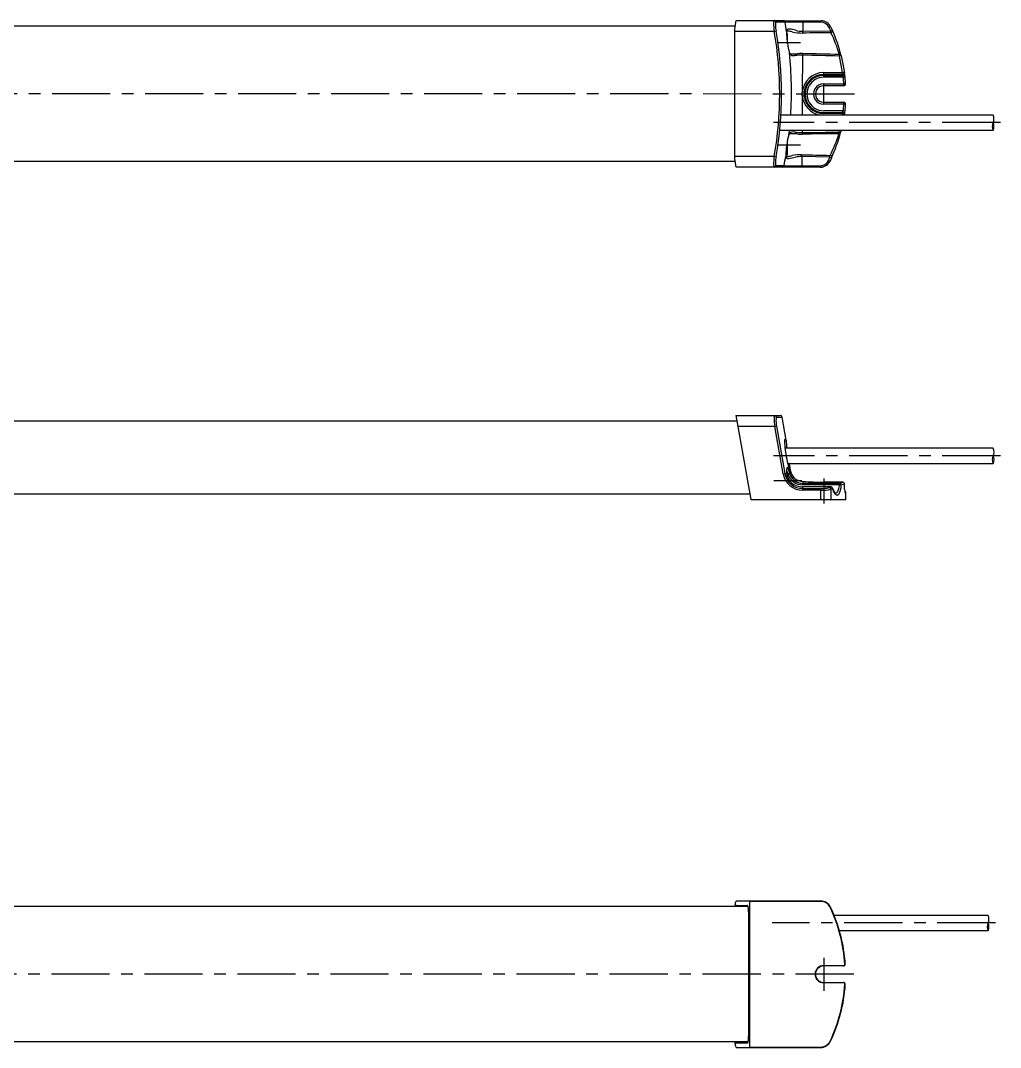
# Model space of a CAD drawing. Extents: x 0 to 535, y -8 to 290.
# Drawn here: x 267.6 to 535.1, y 9.9 to 290.3 of the extents above; entities that cross this region are included whole.
import ezdxf

# ---------------------------------------------------------------- set-up
doc = ezdxf.new("R2010")
doc.units = 0
doc.header["$LTSCALE"] = 0.5
doc.linetypes.add('CENTER', pattern=[50.8, 31.75, -6.35, 6.35, -6.35])
for name, color, linetype in [('MSM_CENTER', 1, 'CENTER'), ('MSM_CONTINUOUS', 7, 'CONTINUOUS'), ('MSM_NARROW', 5, 'CONTINUOUS')]:
    doc.layers.add(name, color=color, linetype=linetype)

msp = doc.modelspace()

# ---------------------------------------------------------------- linework, layer by layer
at = {"layer": 'MSM_CENTER'}
for p, q in [((480.5, 284.28), (474.41, 284.28)), ((486.84, 267.53), (486.84, 273.03)), ((495.23, 270.28), (127.25, 270.34)), ((535.09, 262.47), (473.11, 262.47)), ((480.5, 256.28), (474.41, 256.28)), ((535.11, 171.47), (473.12, 171.47)), ((480.86, 164.6), (473.2, 164.6)), ((486.84, 165.3), (486.84, 158.47)), ((533.74, 43.9), (472.75, 43.9)), ((486.84, 34.4), (486.84, 25.4)), ((495.06, 29.9), (126.88, 29.9))]:
    msp.add_line(p, q, dxfattribs=at)
at = {"layer": 'MSM_CONTINUOUS'}
for p, q in [((463.04, 290.33), (473.34, 290.33)), ((473.34, 290.33), (475.8, 290.35)), ((476.28, 289.94), (473.82, 289.93)), ((475.8, 290.35), (486.12, 290.28)), ((486.12, 289.88), (476.28, 289.94)), ((481.13, 290.31), (481.11, 287.43)), ((486.12, 289.88), (486.12, 290.28)), ((462.59, 288.83), (162.08, 288.83)), ((473.36, 287.33), (462.51, 287.33)), ((462.51, 287.33), (462.51, 253.33)), ((473.36, 287.33), (473.85, 287.42)), ((476.71, 286.96), (476.95, 286.73)), ((476.95, 284.05), (476.95, 286.73)), ((481.11, 287.43), (488.78, 287.52)), ((488.78, 287.52), (488.37, 288.43)), ((488.82, 288.56), (489.24, 287.64)), ((477.49, 281.62), (477.49, 281.63)), ((481.07, 280.89), (481.01, 270.83)), ((492.02, 276.14), (491.12, 280.63)), ((491.6, 280.7), (492.52, 276.18)), ((486.84, 276.14), (492.02, 276.14)), ((486.84, 274.86), (486.84, 276.14)), ((492.02, 275.62), (486.84, 275.62)), ((486.84, 275.35), (492.06, 275.35)), ((492.18, 274.86), (486.84, 274.86)), ((492.02, 276.14), (492.02, 275.62)), ((492.68, 274.91), (492.18, 274.86)), ((486.84, 273.03), (492.34, 273.03)), ((486.84, 273.03), (486.84, 272.53)), ((492.34, 272.53), (486.84, 272.53)), ((492.84, 273.06), (492.34, 273.03)), ((492.34, 273.03), (492.34, 272.53)), ((481, 269.8), (480.97, 264.52)), ((481, 269.77), (481, 270.79)), ((481.49, 270.75), (481.49, 269.81)), ((486.84, 267.53), (486.84, 268.03)), ((486.84, 268.03), (492.34, 268.03)), ((492.34, 267.53), (486.84, 267.53)), ((492.34, 267.53), (492.34, 268.03)), ((492.84, 267.5), (492.34, 267.53)), ((533.09, 264.52), (475.16, 264.52)), ((492.18, 265.7), (486.84, 265.7)), ((486.84, 265.21), (492.06, 265.21)), ((492.02, 264.94), (486.84, 264.94)), ((491.78, 265.7), (492.18, 265.7)), ((492.02, 264.52), (492.02, 264.94)), ((492.68, 265.64), (492.18, 265.7)), ((492.68, 265.64), (492.18, 265.7)), ((474.83, 260.42), (533.09, 260.42)), ((480.94, 260.42), (480.94, 259.74)), ((490.98, 259.87), (491.21, 260.42)), ((491.71, 260.42), (491.47, 259.8)), ((476.65, 253.53), (476.65, 255.69)), ((476.95, 253.83), (476.95, 257.55)), ((462.51, 253.33), (473.36, 253.33)), ((473.36, 253.33), (473.85, 253.25)), ((476.65, 253.53), (476.5, 253.53)), ((476.95, 253.83), (476.65, 253.53)), ((480.89, 253.2), (480.87, 250.32)), ((488.56, 253.01), (480.89, 253.2)), ((488.14, 252.1), (488.56, 253.01)), ((489.01, 252.89), (488.59, 251.98)), ((462.59, 251.83), (162.08, 251.83)), ((478.17, 250.33), (463.04, 250.33)), ((473.82, 250.74), (476.03, 250.75)), ((476.03, 250.75), (485.87, 250.69)), ((485.87, 250.28), (478.17, 250.33)), ((485.87, 250.69), (485.87, 250.28)), ((462.89, 182.47), (475, 182.47)), ((462.89, 182.47), (463.42, 179.47)), ((463.15, 180.97), (162.26, 180.97)), ((473.5, 179.47), (473.98, 179.55)), ((473.98, 179.55), (476.26, 166.61)), ((474.01, 182.05), (475.49, 182.06)), ((476.56, 175.75), (475.49, 182.06)), ((473.5, 179.47), (463.42, 179.47)), ((463.42, 179.47), (466.93, 159.57)), ((475.78, 166.53), (473.5, 179.47)), ((533.11, 173.52), (476.28, 173.52)), ((477.01, 169.42), (533.11, 169.42)), ((476.71, 167.28), (476.95, 167.05)), ((476.95, 165.64), (476.95, 167.05)), ((477.06, 166.45), (476.95, 166.81)), ((481.12, 164.47), (481.11, 164.47)), ((481.11, 164.47), (481.11, 163.91)), ((491.16, 163.93), (481.11, 163.91)), ((481.11, 162.06), (481.11, 163.01)), ((488.77, 162.98), (481.11, 163.01)), ((491.17, 163.59), (481.12, 163.58)), ((492.04, 164.3), (486.95, 164.3)), ((492.04, 164.3), (486.95, 164.3)), ((486.95, 164.3), (486.95, 164.3)), ((488.36, 162.82), (488.77, 162.98)), ((491.16, 163.93), (492.04, 164.3)), ((492.53, 163.8), (491.64, 163.44)), ((492.04, 164.3), (492.04, 164.3)), ((492.53, 163.8), (492.54, 163.81)), ((466.68, 160.97), (158.73, 160.97)), ((481.11, 162.55), (486.1, 162.55)), ((486.1, 162.06), (481.11, 162.06)), ((486.1, 159.47), (486.1, 162.55)), ((489.23, 162.49), (488.81, 162.33)), ((488.81, 162.33), (488.81, 159.57)), ((492.86, 161.47), (492.69, 161.47)), ((492.86, 159.57), (492.86, 161.47)), ((492.86, 159.57), (492.86, 161.47)), ((466.93, 159.57), (492.86, 159.57)), ((466.93, 159.57), (466.94, 159.47)), ((492.76, 159.47), (466.94, 159.47)), ((466.22, 48.4), (158.45, 48.4)), ((463.04, 49.9), (485.99, 49.9)), ((463.04, 48.7), (466.04, 48.7)), ((466.57, 49.8), (466.57, 10)), ((485.99, 49.8), (466.57, 49.8)), ((485.99, 49.8), (485.99, 49.9)), ((488.61, 48.15), (488.7, 48.19)), ((466.36, 46.9), (466.36, 12.9)), ((531.74, 45.95), (489.69, 45.95)), ((491.13, 41.85), (531.74, 41.85)), ((486.84, 32.25), (492.25, 32.25)), ((486.84, 32.25), (486.84, 32.15)), ((492.25, 32.15), (486.84, 32.15)), ((492.25, 32.25), (492.25, 32.15)), ((486.84, 27.55), (486.84, 27.65)), ((486.84, 27.65), (492.25, 27.65)), ((492.25, 27.55), (486.84, 27.55)), ((492.25, 27.55), (492.25, 27.65)), ((466.22, 11.4), (158.45, 11.4)), ((488.7, 11.61), (488.61, 11.65)), ((466.04, 11.1), (463.04, 11.1)), ((463.04, 9.9), (485.99, 9.9)), ((466.57, 10), (485.99, 10)), ((485.99, 10), (485.99, 9.9))]:
    msp.add_line(p, q, dxfattribs=at)
for centre, radius, start, end in [((473.33, 287.57), 10.81, 168.0376, 181.2763), ((464.48, 289.41), 1.78, 152.88, 166.66), ((463.09, 290.12), 0.213, 101.7393, 154.7138), ((474.64, 289.79), 1.47, 162.4925, 177.5524), ((486.13, 289.56), 12.96, 178.7286, 189.91), ((473.47, 290.11), 0.265, 121.4885, 151.9625), ((473.33, 289.84), 0.494, 10.6578, 89.6691), ((475.67, 289.32), 2.02, 165.8186, 183.4638), ((484.27, 289.47), 10.62, 181.4784, 191.1483), ((473.9, 289.75), 0.197, 112.9339, 160.3035), ((475.8, 289.85), 0.494, 10.2907, 89.3051), ((375.67, 271.01), 102.38, 9.2122, 10.6568), ((486.11, 287.29), 2.99, 25.0154, 89.7452), ((486.11, 287.39), 2.49, 24.7257, 89.6924), ((375.84, 270.33), 99, 350.1119, 9.8881), ((375.82, 270.33), 99.5, 350.1133, 9.8867), ((486.15, 286.76), 9.45, 176.1062, 177.973), ((497.78, 287.19), 21.07, 180.2569, 193.3737), ((477.38, 287.42), 0.649, 121.1513, 181.4602), ((476.88, 287.05), 0.383, 90.9352, 113.4473), ((477.04, 286.26), 1.19, 86.4549, 98.0497), ((477.42, 286.78), 1.25, 83.1125, 107.664), ((476.53, 279.64), 7.82, 77.2776, 85.7212), ((474.2, 269.4), 18.93, 74.9162, 79.734), ((481.23, 300.16), 13.23, 256.9789, 269.4958), ((481.11, 295.6), 8.17, 255.9311, 270.0114), ((372.78, 285.97), 108.34, 0.5095, 0.7722), ((1130.02, -53940.49), 54231.3, 90.677482, 90.685583), ((488.78, 287.8), 0.759, 87.1653, 123.1266), ((488.76, 287.51), 0.492, 272.7732, 14.925), ((489.19, 286.85), 0.793, 86.9453, 121.5581), ((383.36, 286.11), 105.43, 0.494, 0.7668), ((458.99, 271.88), 33.43, 15.9422, 26.9465), ((450.12, 270.43), 42.74, 13.8984, 23.7415), ((488.45, 285), 11.48, 193.5144, 197.7066), ((477.99, 281.79), 0.563, 210.7968, 266.5487), ((478.8, 281.89), 1.35, 196.6893, 215.2582), ((375.5, 270.99), 102.55, 356.3812, 5.8862), ((478.35, 281.61), 0.82, 217.3351, 251.125), ((478.2, 282.8), 1.59, 261.1737, 276.0791), ((478.7, 283.07), 2.32, 254.695, 276.1353), ((478.44, 294.99), 13.77, 269.7317, 274.6608), ((481.16, 260.82), 20.07, 90.246, 96.3215), ((480.85, 262.03), 19.28, 89.2999, 93.8371), ((582.75, 278.34), 101.71, 178.3289, 178.5661), ((407.6, -2798.11), 3079.88, 88.44607, 88.63303), ((407.73, -2844.24), 3126.41, 88.47139, 88.65557), ((595.96, 278.02), 104.88, 178.343, 178.5754), ((491.53, 279.45), 1.26, 86.7833, 109.2876), ((491.14, 280.58), 0.48, 14.8933, 91.1383), ((486.84, 270.27), 5.86, 90.0407, 174.9209), ((486.83, 270.26), 5.36, 89.9041, 174.7452), ((486.84, 270.28), 5.07, 90, 270), ((486.84, 270.28), 4.58, 89.9999, 270), ((492.45, 274), 2.18, 88.1135, 101.216), ((492.03, 276.11), 0.497, 269.769, 7.4472), ((450.72, 269.83), 41.71, 7.6146, 7.9823), ((492.06, 275.85), 0.497, 269.7595, 7.0876), ((481.26, 272.46), 11.18, 12.3789, 14.976), ((450.44, 270.28), 41.99, 3.754, 6.2611), ((450.11, 270.24), 42.83, 7.6151, 7.9776), ((450.32, 270.27), 42.61, 6.2629, 7.6126), ((450.43, 270.28), 42.5, 3.7542, 6.261), ((486.84, 270.28), 2.75, 89.9999, 270.0001), ((486.84, 270.28), 2.25, 89.9999, 270.0001), ((492.34, 273.03), 0.5, 269.9997, 3.7542), ((477.99, 235.62), 35.31, 84.3009, 85.1004), ((477.99, 304.94), 35.3, 274.8996, 275.6991), ((486.97, 270.43), 6.01, 186.3129, 259.688), ((486.93, 270.41), 5.47, 186.2872, 269.0635), ((450.42, 270.28), 42.01, 353.7394, 356.2459), ((492.34, 267.53), 0.5, 356.2458, 90.0003), ((450.43, 270.28), 42.5, 353.739, 356.2458), ((450.72, 270.73), 41.71, 352.0177, 352.3854), ((492.03, 264.44), 0.497, 8.2649, 90.231), ((481.34, 268.08), 11.09, 345.043, 347.6308), ((481.26, 268.1), 11.18, 345.024, 347.6211), ((492.06, 264.71), 0.497, 352.9124, 90.2405), ((450.11, 270.32), 42.83, 352.206, 352.3849), ((450.32, 270.29), 42.61, 352.3874, 353.7371), ((456.27, 269.62), 36.62, 352.962, 353.7649), ((494.18, 253.95), 17.61, 162.7671, 171.8581), ((479.84, 258.15), 2.68, 148.3806, 157.7131), ((477.9, 258.8), 0.652, 85.17, 145.8154), ((375.5, 270.99), 102.55, 353.3828, 354.0823), ((478.28, 258.97), 0.921, 103.3136, 140.9733), ((478.19, 247.41), 12.04, 83.1407, 91.1012), ((478.59, 256.71), 3.21, 83.5918, 99.4755), ((480.97, 273.28), 13.54, 261.4329, 269.8598), ((481.05, 282.7), 23.38, 266.5038, 269.7222), ((443.89, 3564.17), 3304.63, 270.6423, 270.81654), ((582.64, 260.99), 101.71, 180.7029, 180.9401), ((1377.97, -72180.06), 72444.94, 90.7015183, 90.7094665), ((459.12, 268.98), 33.27, 332.296, 343.3532), ((450.32, 270.52), 42.52, 335.5022, 345.3958), ((491.41, 261.05), 1.26, 249.9813, 272.4856), ((595.85, 261.14), 104.88, 180.6936, 180.926), ((491.01, 259.93), 0.48, 268.1308, 344.3756), ((502.78, 252.42), 26.34, 171.204, 175.7564), ((473.33, 253.09), 10.81, 178.7237, 191.9624), ((486.13, 251.1), 12.96, 170.09, 181.2714), ((484.27, 251.19), 10.62, 168.8517, 178.5216), ((375.67, 270.96), 102.38, 348.6121, 350.0567), ((486.86, 253.79), 10.36, 176.8288, 182.7935), ((476.86, 253.46), 0.358, 191.2048, 212.0702), ((477.45, 253.34), 0.946, 183.1136, 212.362), ((476.72, 253.7), 0.459, 249.3357, 275.2934), ((477.14, 253.34), 0.697, 226.588, 279.8277), ((476.95, 254.71), 1.48, 262.4351, 277.0191), ((472.99, 278.96), 26.05, 279.1593, 281.6598), ((474.69, 270.15), 17.69, 278.3474, 284.5112), ((480.84, 240.31), 13.39, 89.7121, 101.1381), ((480.77, 245.36), 7.84, 89.0908, 102.1555), ((372.59, 256.04), 108.34, 358.4968, 358.7595), ((560.27, 3316.71), 3064.03, 268.51575, 268.65913), ((383.17, 255.76), 105.42, 358.5022, 358.775), ((488.98, 253.68), 0.793, 237.7106, 272.324), ((488.54, 253.02), 0.492, 344.3441, 86.4958), ((464.48, 251.26), 1.78, 193.34, 207.12), ((463.09, 250.54), 0.213, 205.2862, 258.2607), ((474.64, 250.88), 1.47, 182.4476, 197.5075), ((473.47, 250.56), 0.265, 208.0375, 238.5115), ((473.33, 250.83), 0.494, 270.3308, 349.3423), ((475.67, 251.35), 2.02, 176.5362, 194.1814), ((473.9, 250.92), 0.197, 199.6965, 247.0661), ((475.51, 250.87), 0.536, 275.2635, 347.3982), ((485.95, 252.78), 2.09, 267.7777, 292.0582), ((485.89, 253.25), 2.97, 269.5504, 290.3008), ((485.97, 253.1), 2.38, 288.8295, 335.4207), ((485.97, 253.2), 2.89, 289.2513, 335.007), ((488.56, 252.73), 0.759, 236.1424, 272.1037), ((476, 181.7), 2.67, 167.1027, 178.5551), ((473.67, 182.23), 0.281, 121.607, 166.5712), ((473.52, 181.97), 0.495, 9.344, 89.6652), ((475, 181.97), 0.5, 11.0177, 90), ((486.23, 181.53), 12.9, 178.9683, 189.2139), ((482.2, 181.2), 8.38, 177.4583, 191.3291), ((475.33, 181.48), 1.51, 164.1724, 176.6437), ((474.12, 181.83), 0.248, 116.1438, 165.4006), ((477.7, 175.55), 1.54, 169.172, 179.9496), ((495.51, 175.74), 19.35, 180.5795, 187.8914), ((476.29, 175.83), 0.113, 103.6089, 174.8913), ((476.31, 175.67), 0.268, 18.4243, 98.8569), ((548.39, 181.69), 72.07, 184.7275, 186.5137), ((510.41, 177.45), 34.35, 187.3038, 195.911), ((476.92, 168.2), 0.0775, 62.9291, 130.17), ((548.39, 181.69), 72.07, 189.8068, 191.787), ((-26625.95, 153870.94), 156075.46, 279.999817, 280.0001691), ((481.11, 167.47), 5.41, 190, 270), ((481.11, 167.47), 4.92, 190, 270), ((488.25, 167.27), 11.54, 178.1733, 182.855), ((478.31, 167.63), 1.59, 160.543, 179.691), ((479.87, 166.8), 3.15, 181.9206, 206.9296), ((477.04, 168.08), 0.243, 132.4875, 160.6145), ((476.82, 168.03), 0.275, 33.3139, 60.8244), ((474.7, 166.73), 2.77, 15.7059, 31.5585), ((477.04, 166.97), 0.517, 272.1361, 345.3061), ((481.02, 167.73), 4.16, 197.8931, 271.3667), ((458.26, 161.62), 19.98, 15.1546, 17.065), ((485.55, 170.5), 8.53, 196.7836, 202.9429), ((481.21, 167.67), 3.76, 192.7292, 268.4967), ((478.9, 167.67), 1.31, 201.9969, 211.8231), ((477.85, 167.01), 0.0701, 212.2614, 243.3748), ((477.82, 166.96), 0.0145, 257.431, 318.4929), ((477.79, 166.98), 0.0444, 322.8027, 350.7748), ((481.38, 168.21), 3.75, 199.2629, 265.8486), ((480.94, 167.38), 4.37, 207.2924, 272.1722), ((486.89, 263.06), 98.76, 266.6448, 270.0344), ((475.98, 163.61), 5.14, 359.6075, 3.362), ((486.3, 170.39), 7.85, 268.5544, 285.2091), ((488.29, 162.31), 0.521, 2.6724, 82.4077), ((488.79, 162.5), 0.482, 15.718, 91.8403), ((488.71, 162.47), 0.518, 2.443, 83.1696), ((487.78, 163.32), 3.32, 329.0636, 352.9241), ((472.77, 165.81), 18.53, 350.9737, 353.0978), ((485.83, 163.63), 5.34, 359.5808, 3.303), ((491.13, 163.43), 0.506, 0.9458, 87.5715), ((491.18, 162.81), 0.781, 53.7783, 91.0698), ((479.74, 164.48), 11.95, 349.3612, 354.9941), ((492.04, 163.8), 0.5, 1.4159, 90), ((492.03, 163.8), 0.502, 0.3096, 89.2294), ((-806.51, 131.31), 1299.45, 1.3664, 1.43275), ((486.34, 173.33), 11.27, 268.781, 282.649), ((489.09, 162.59), 0.173, 326.2152, 16.8666), ((493.13, 163.54), 4.04, 195.0693, 214.5418), ((494.53, 164.24), 5.51, 196.9566, 205.3342), ((491.02, 162.52), 1.61, 203.3993, 226.6088), ((490.84, 161.93), 1.24, 213.4838, 248.099), ((490.28, 161.76), 0.551, 227.8278, 244.1176), ((490.08, 161.72), 0.453, 265.8622, 305.002), ((490, 162.01), 0.745, 297.1537, 327.352), ((490.51, 161.32), 0.553, 255.8325, 294.3231), ((490.16, 161.77), 1.12, 301.2206, 337.7463), ((488.13, 162.81), 3.39, 334.4716, 350.8584), ((497.12, 162.35), 4.55, 180.717, 189.311), ((492.36, 161.47), 0.5, 0, 61.7542), ((492.35, 161.47), 0.5, 359.9703, 61.6044), ((492.19, 161.47), 0.503, 359.9959, 33.012), ((493.55, 161.8), 0.938, 191.043, 197.475), ((492.8, 161.59), 0.164, 207.8874, 228.2897), ((488.71, 159.56), 0.0955, 273.0779, 2.7808), ((492.76, 159.57), 0.1, 270, 0), ((492.76, 159.57), 0.0999, 270.0565, 0.0664), ((468.42, 47.92), 5.86, 163.7316, 175.3033), ((463.62, 49.32), 0.858, 141.4802, 163.7454), ((463.75, 48.19), 0.906, 150.9648, 166.9108), ((463.05, 49.77), 0.134, 93.9032, 138.533), ((463.09, 48.56), 0.153, 118.918, 151.0393), ((463.04, 48.64), 0.0615, 90.6071, 114.9856), ((466.04, 48.64), 0.0615, 65.0144, 89.3929), ((465.99, 48.56), 0.153, 28.9607, 61.082), ((465.33, 48.19), 0.906, 13.0892, 29.0352), ((460.78, 47.19), 5.57, 2.1833, 12.569), ((466.55, 49.89), 0.00534, 30.34, 82.9511), ((466.52, 49.87), 0.047, 12.4327, 31.5193), ((466.22, 49.81), 0.352, 358.5647, 12.1601), ((485.99, 46.9), 3, 25.4917, 90), ((485.99, 46.9), 2.9, 25.4917, 90), ((450.34, 29.9), 42.4, 3.7542, 25.4917), ((450.34, 29.9), 42.5, 3.7542, 25.4917), ((456.5, 46.9), 9.86, 359.978, 2.8849), ((486.84, 29.9), 2.35, 90, 270), ((486.84, 29.9), 2.25, 90, 270), ((492.25, 32.65), 0.4, 270, 3.7542), ((492.25, 32.65), 0.5, 270, 3.7542), ((450.34, 29.9), 42.4, 334.5083, 356.2458), ((450.34, 29.9), 42.5, 334.5083, 356.2458), ((492.25, 27.15), 0.5, 356.2458, 90), ((492.25, 27.15), 0.4, 356.2458, 90), ((468.65, 11.91), 6.09, 184.8476, 195.9776), ((463.75, 11.61), 0.906, 193.0892, 209.0352), ((465.33, 11.61), 0.906, 330.9648, 346.9108), ((460.96, 12.59), 5.39, 347.2605, 357.9872), ((457.13, 12.88), 9.23, 357.0162, 0.1209), ((485.99, 12.9), 2.9, 270, 334.5083), ((485.99, 12.9), 3, 270, 334.5083), ((463.81, 10.56), 1.07, 197.7735, 213.2036), ((463.08, 10.08), 0.187, 212.4715, 250.7335), ((463.09, 11.24), 0.153, 208.9607, 241.082), ((463.04, 11.16), 0.0615, 245.0144, 269.3929), ((463.04, 9.99), 0.0901, 254.2127, 270.4156), ((466.04, 11.16), 0.0615, 270.6071, 294.9856), ((465.99, 11.24), 0.153, 298.918, 331.0393), ((466.54, 9.92), 0.021, 302.8898, 357.8429), ((466.23, 9.99), 0.342, 347.5071, 1.535)]:
    msp.add_arc(centre, radius, start, end, dxfattribs=at)
at = {"layer": 'MSM_NARROW'}
for centre, start, end in [((530.97, 263.49), 334.2356, 25.7644), ((535.22, 261.44), 154.2356, 205.7644), ((530.97, 261.44), 334.2356, 25.7644), ((535.23, 170.44), 154.2356, 205.7644), ((530.99, 172.49), 334.2356, 25.7644), ((530.99, 170.44), 334.2356, 25.7644), ((529.61, 44.93), 334.2356, 25.7644), ((533.86, 42.88), 154.2356, 205.7644), ((529.61, 42.88), 334.2356, 25.7644)]:
    msp.add_arc(centre, 2.36, start, end, dxfattribs=at)

doc.saveas('drawing.dxf')
